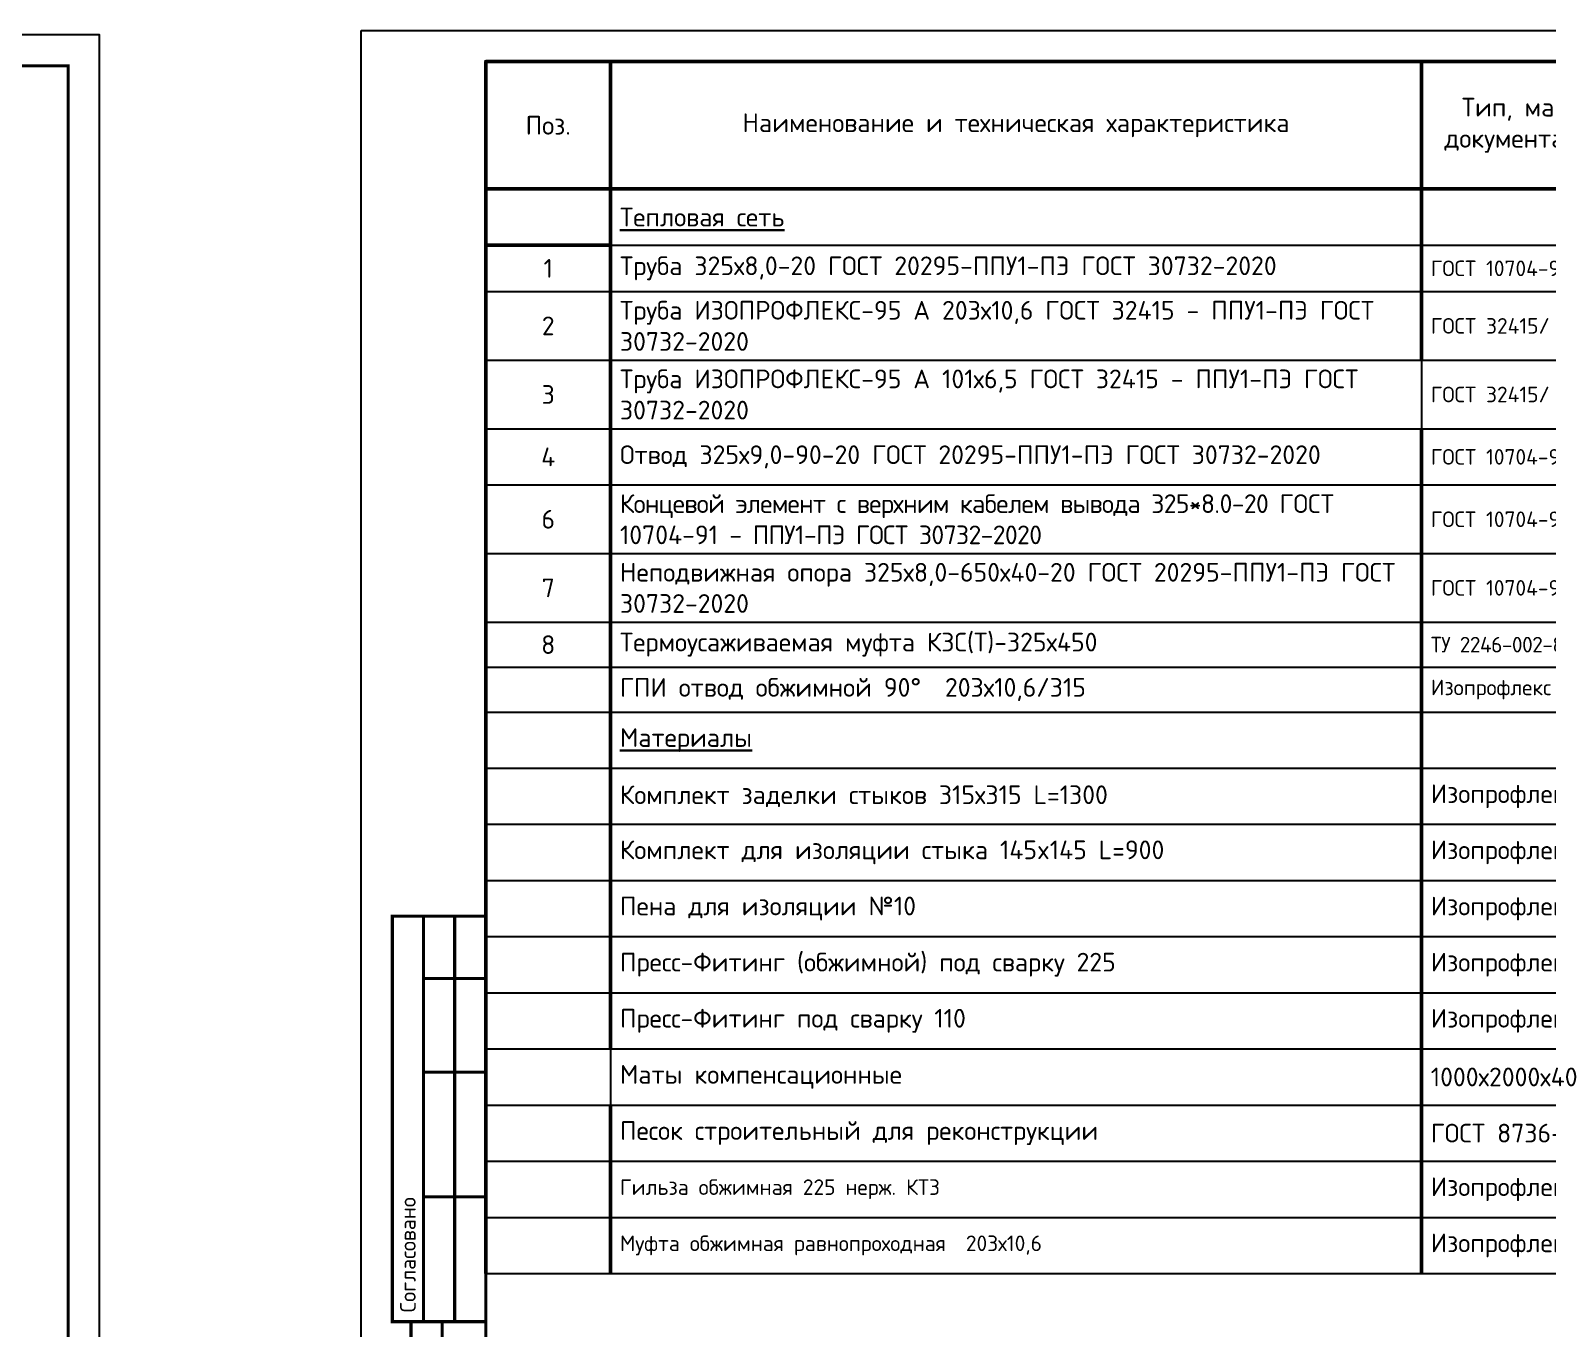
# Model space of a CAD drawing. Header units: millimetres. Extents: x 1642 to 8783, y 1095 to 5441.
# Drawn here: x 5705 to 5948.2, y 1263.9 to 1472 of the extents above; entities that cross this region are included whole.
import ezdxf
from ezdxf.enums import TextEntityAlignment as Align

# ---------------------------------------------------------------- set-up
doc = ezdxf.new("R2010")
doc.units = ezdxf.units.MM
doc.layers.add('Размеры на чертеже', color=250, linetype='Continuous', lineweight=25)
doc.layers.add('Таблица', color=3, linetype='Continuous', lineweight=30)
doc.styles.add('-ISOCPEUR-', font='isocpeur.ttf')
doc.styles.get("Standard").update_dxf_attribs({"font": 'arial.ttf'})

# ---------------------------------------------------------------- blocks, each defined once
blk = doc.blocks.new('*U305')
blk.add_lwpolyline([(0, 0), (420, 0), (420, -297), (0, -297)], close=True)
at = {"const_width": 0.5}
blk.add_lwpolyline([(20, -5), (415, -5), (415, -292), (20, -292)], close=True, dxfattribs=at)
for points in [[(20, -207), (5, -207), (5, -142), (20, -142)], [(10, -142), (10, -207)], [(15, -142), (15, -207)], [(10, -152), (20, -152)], [(10, -167), (20, -167)], [(10, -187), (20, -187)], [(20, -292), (8, -292), (8, -207), (20, -207)], [(13, -207), (13, -292)]]:
    blk.add_lwpolyline(points, dxfattribs=at)
at = {"style": '-ISOCPEUR-'}
blk.add_text('Согласовано', height=2.5, rotation=90, dxfattribs=at).set_placement((7.5, -205.5), align=Align.MIDDLE_LEFT)
blk.add_attdef('РАЗРАБОТАЛ', text='', height=2.5).set_placement((250.5, -264.22), align=Align.MIDDLE_LEFT)
at = {"flags": 8}
for tag, height, p in [('ДАТА', 2.5, (290.07, -264.4)), ('ЛИСТ', 3, (386.39, -271.92)), ('ЛИСТОВ', 3, (403.89, -271.92))]:
    blk.add_attdef(tag, text='', height=height, dxfattribs=at).set_placement(p, align=Align.MIDDLE_CENTER)
blk.add_attdef('ПРОВЕРИЛ', (250.75, -270.73), '', height=2.5)
at = {"lineweight": 30, "flags": 104}
for tag, p in [('ТЕПЛОВЫЕ_СЕТИ', (330, -269.5)), ('ИМЯ_ЧЕРТЕЖА', (330, -284.5))]:
    blk.add_attdef(tag, text='', height=3, dxfattribs=at).set_placement(p, align=Align.MIDDLE_CENTER)
at = {"style": '-ISOCPEUR-', "flags": 8}
blk.add_attdef('ФОРМАТ', text='', height=3, dxfattribs=at).set_placement((380.97, -294.75), align=Align.MIDDLE_CENTER)
blk = doc.blocks.new('*T187')
at = {"layer": 'Таблица', "color": 7, "lineweight": 50, "transparency": 16777216}
for p, q in [((0, 0), (395, 0)), ((0, 0), (0, -20.43)), ((20, 0), (20, -20.43)), ((150, 0), (150, -20.43)), ((210, 0), (210, -20.43)), ((245, 0), (245, -20.43)), ((290, 0), (290, -20.43)), ((310, 0), (310, -20.43)), ((330, 0), (330, -20.43)), ((355, 0), (355, -20.43)), ((395, 0), (395, -20.43))]:
    blk.add_line(p, q, dxfattribs=at)
at = {"layer": 'Таблица', "color": 0, "lineweight": 50, "transparency": 16777216}
for p, q in [((0, -20.43), (150, -20.43)), ((0, -20.43), (0, -194.27)), ((20, -20.43), (20, -58.87)), ((210, -20.43), (395, -20.43)), ((210, -20.43), (210, -89.87)), ((245, -20.43), (245, -78.87)), ((395, -20.43), (395, -194.27)), ((0, -29.43), (20, -29.43)), ((330, -58.87), (330, -78.87)), ((355, -58.87), (355, -78.87)), ((20, -67.87), (20, -158.27)), ((245, -89.87), (245, -194.27)), ((290, -104.27), (290, -113.27)), ((330, -104.27), (330, -140.27)), ((355, -104.27), (355, -140.27)), ((290, -122.27), (290, -140.27)), ((20, -167.27), (20, -194.27)), ((210, -167.27), (210, -194.27))]:
    blk.add_line(p, q, dxfattribs=at)
at = {"layer": 'Таблица', "color": 0, "linetype": 'ByBlock', "lineweight": 50, "transparency": 16777216}
for p, q in [((150, -20.43), (210, -20.43)), ((150, -20.43), (150, -47.87)), ((290, -20.43), (290, -58.87)), ((310, -20.43), (310, -58.87)), ((330, -20.43), (330, -58.87)), ((20, -58.87), (20, -67.87)), ((150, -58.87), (150, -194.27)), ((290, -67.87), (290, -104.27)), ((245, -78.87), (245, -89.87)), ((310, -78.87), (310, -104.27)), ((330, -78.87), (330, -104.27)), ((310, -113.27), (310, -194.27)), ((330, -140.27), (330, -194.27)), ((290, -158.27), (290, -194.27))]:
    blk.add_line(p, q, dxfattribs=at)
at = {"layer": 'Таблица', "color": 0, "linetype": 'ByBlock', "lineweight": -2, "transparency": 16777216}
for p, q in [((355, -20.43), (355, -58.87)), ((210, -29.43), (290, -29.43)), ((355, -29.43), (395, -29.43)), ((0, -36.87), (20, -36.87)), ((355, -36.87), (395, -36.87)), ((150, -47.87), (150, -58.87)), ((210, -58.87), (290, -58.87)), ((290, -58.87), (290, -67.87)), ((310, -58.87), (355, -58.87)), ((310, -58.87), (310, -78.87)), ((210, -78.87), (290, -78.87)), ((310, -78.87), (330, -78.87)), ((355, -78.87), (355, -104.27)), ((210, -89.87), (245, -89.87)), ((210, -89.87), (210, -167.27)), ((245, -104.27), (290, -104.27)), ((310, -104.27), (355, -104.27)), ((310, -104.27), (310, -113.27)), ((290, -113.27), (290, -122.27)), ((245, -122.27), (290, -122.27)), ((310, -122.27), (330, -122.27)), ((310, -131.27), (330, -131.27)), ((290, -140.27), (290, -158.27)), ((310, -140.27), (330, -140.27)), ((355, -140.27), (355, -194.27)), ((310, -149.27), (330, -149.27)), ((20, -158.27), (20, -167.27)), ((245, -158.27), (290, -158.27)), ((310, -158.27), (355, -158.27))]:
    blk.add_line(p, q, dxfattribs=at)
at = {"layer": 'Таблица', "color": 0, "linetype": 'ByBlock', "lineweight": 25, "transparency": 16777216}
for p, q in [((20, -29.43), (210, -29.43)), ((290, -29.43), (355, -29.43)), ((20, -36.87), (210, -36.87)), ((290, -36.87), (355, -36.87)), ((20, -47.87), (210, -47.87)), ((290, -47.87), (355, -47.87)), ((20, -58.87), (210, -58.87)), ((290, -58.87), (310, -58.87)), ((20, -67.87), (210, -67.87)), ((290, -67.87), (310, -67.87)), ((20, -78.87), (210, -78.87)), ((290, -78.87), (310, -78.87)), ((20, -89.87), (210, -89.87)), ((245, -89.87), (355, -89.87)), ((20, -97.07), (210, -97.07)), ((245, -97.07), (355, -97.07)), ((20, -104.27), (210, -104.27)), ((290, -104.27), (310, -104.27)), ((20, -113.27), (210, -113.27)), ((290, -113.27), (310, -113.27)), ((20, -122.27), (210, -122.27)), ((290, -122.27), (310, -122.27)), ((20, -131.27), (210, -131.27)), ((290, -131.27), (310, -131.27)), ((20, -140.27), (210, -140.27)), ((290, -140.27), (310, -140.27)), ((20, -149.27), (210, -149.27)), ((245, -149.27), (310, -149.27)), ((330, -149.27), (355, -149.27)), ((20, -158.27), (210, -158.27)), ((290, -158.27), (310, -158.27)), ((20, -167.27), (210, -167.27)), ((245, -167.27), (355, -167.27)), ((20, -176.27), (210, -176.27)), ((245, -176.27), (355, -176.27)), ((20, -185.27), (210, -185.27)), ((245, -185.27), (355, -185.27)), ((20, -194.27), (210, -194.27)), ((245, -194.27), (355, -194.27))]:
    blk.add_line(p, q, dxfattribs=at)
at = {"layer": 'Таблица', "color": 0, "lineweight": 25, "transparency": 16777216}
for p, q in [((210, -36.87), (290, -36.87)), ((0, -47.87), (20, -47.87)), ((210, -47.87), (290, -47.87)), ((355, -47.87), (395, -47.87)), ((0, -58.87), (20, -58.87)), ((355, -58.87), (395, -58.87)), ((0, -67.87), (20, -67.87)), ((210, -67.87), (290, -67.87)), ((310, -67.87), (395, -67.87)), ((0, -78.87), (20, -78.87)), ((330, -78.87), (395, -78.87)), ((0, -89.87), (20, -89.87)), ((355, -89.87), (395, -89.87)), ((0, -97.07), (20, -97.07)), ((210, -97.07), (245, -97.07)), ((355, -97.07), (395, -97.07)), ((0, -104.27), (20, -104.27)), ((210, -104.27), (245, -104.27)), ((355, -104.27), (395, -104.27)), ((0, -113.27), (20, -113.27)), ((210, -113.27), (290, -113.27)), ((310, -113.27), (395, -113.27)), ((0, -122.27), (20, -122.27)), ((210, -122.27), (245, -122.27)), ((330, -122.27), (395, -122.27)), ((0, -131.27), (20, -131.27)), ((210, -131.27), (290, -131.27)), ((330, -131.27), (395, -131.27)), ((0, -140.27), (20, -140.27)), ((210, -140.27), (290, -140.27)), ((330, -140.27), (395, -140.27)), ((0, -149.27), (20, -149.27)), ((210, -149.27), (245, -149.27)), ((355, -149.27), (395, -149.27)), ((0, -158.27), (20, -158.27)), ((210, -158.27), (245, -158.27)), ((355, -158.27), (395, -158.27)), ((0, -167.27), (20, -167.27)), ((210, -167.27), (245, -167.27)), ((355, -167.27), (395, -167.27)), ((0, -176.27), (20, -176.27)), ((210, -176.27), (245, -176.27)), ((355, -176.27), (395, -176.27)), ((0, -185.27), (20, -185.27)), ((210, -185.27), (245, -185.27)), ((355, -185.27), (395, -185.27)), ((0, -194.27), (20, -194.27)), ((210, -194.27), (245, -194.27)), ((355, -194.27), (395, -194.27))]:
    blk.add_line(p, q, dxfattribs=at)
at = {"layer": 'Таблица', "color": 7, "transparency": 16777216, "char_height": 3, "attachment_point": 5, "style": '-ISOCPEUR-'}
for s, insert, width in [('Ед. изме-ре- ния', (300, -10.22), 17), ('Тип, марка, обозначение документа, опросного листа', (180, -10.22), 57), ('Масса 1 ед., кг.', (342.5, -10.22), 22), ('Поз.', (10, -10.22), 17), ('Наименование и техническая характеристика', (85, -10.22), 127), ('Код продукции', (227.5, -10.22), 32), ('Поставщик', (267.5, -10.22), 42), ('Коли-чест-во', (320, -10.22), 17), ('Примечание', (375, -10.22), 37), ('4', (320, -73.37), 17), ('161,40', (342.5, -73.37), 22)]:
    blk.add_mtext(s, dxfattribs=dict(at, insert=insert, width=width))
at = {"layer": 'Таблица', "color": 0, "transparency": 16777216, "style": '-ISOCPEUR-'}
for s, insert, char_height, width, attachment_point in [('{\\LТепловая сеть}', (21.5, -24.93), 3, 127, 4), ('Труба 325х8,0-20 ГОСТ 20295-ППУ1-ПЭ ГОСТ 30732-2020', (21.5, -33.15), 3, 127, 4), ('1', (10, -33.15), 3, 17, 5), ('\\A1;ГОСТ 10704-91{\\A0;/ ГОСТ 30732-2020}', (151.5, -33.15), 2.5, 57, 4), ('м', (300, -33.15), 3, 17, 5), ('275.80', (320, -33.15), 3, 17, 5), ('74.40', (342.5, -33.15), 3, 22, 5), ('Труба ИЗОПРОФЛЕКС-95 А 203х10,6 ГОСТ 32415 - ППУ1-ПЭ ГОСТ 30732-2020', (21.5, -42.37), 3, 127, 4), ('2', (10, -42.37), 3, 17, 5), ('\\A1;ГОСТ 32415{\\A0;/ ГОСТ 30732-2020}', (151.5, -42.37), 2.5, 57, 4), ('151.00', (320, -42.37), 3, 17, 5), ('14.37', (342.5, -42.37), 3, 22, 5), ('м', (300, -42.37), 3, 17, 5), ('Труба ИЗОПРОФЛЕКС-95 А 101х6,5 ГОСТ 32415 - ППУ1-ПЭ ГОСТ 30732-2020', (21.5, -53.37), 3, 127, 4), ('3', (10, -53.37), 3, 17, 5), ('\\A1;ГОСТ 32415{\\A0;/ ГОСТ 30732-2020}', (151.5, -53.37), 2.5, 57, 4), ('м', (300, -53.37), 3, 17, 5), ('151.00', (320, -53.37), 3, 17, 5), ('3.87', (342.5, -53.37), 3, 22, 5), ('4', (10, -63.37), 3, 17, 5), ('\\A1;Отвод 325х9,0-90-20 ГОСТ 20295-ППУ1-ПЭ ГОСТ 30732-2020', (21.5, -63.37), 3, 127, 4), ('\\A1;ГОСТ 10704-91{\\A0;/ ГОСТ 30732-2020}', (151.5, -63.37), 2.5, 57, 4), ('шт', (300, -63.37), 3, 17, 5), ('20', (320, -63.37), 3, 20, 5), ('127', (342.5, -63.37), 3, 25, 5), ('{\\T0.95;Концевой элемент с верхним кабелем вывода 325*8.0-20 }ГОСТ 10704-91{\\T0.95; - ППУ1-ПЭ ГОСТ 30732-2020}', (21.5, -73.37), 3, 127, 4), ('6', (10, -73.37), 3, 17, 5), ('\\A1;ГОСТ 10704-91{\\A0;/ ГОСТ 30732-2020}', (151.5, -73.37), 2.5, 57, 4), ('шт', (300, -73.37), 3, 17, 5), ('Неподвижная опора 325х8,0-650х40-20 ГОСТ 20295-ППУ1-ПЭ ГОСТ 30732-2020', (21.5, -84.37), 3, 127, 4), ('367,80', (342.5, -84.37), 3, 22, 5), ('7', (10, -84.37), 3, 17, 5), ('\\A1;ГОСТ 10704-91{\\A0;/ ГОСТ 30732-2020}', (151.5, -84.37), 2.5, 57, 4), ('шт', (300, -84.37), 3, 17, 5), ('2', (320, -84.37), 3, 17, 5), ('8', (10, -93.47), 3, 17, 5), ('Термоусаживаемая муфта КЗС(Т)-325х450', (21.5, -93.47), 3, 127, 4), ('{\\T0.95;ТУ 2246-002-86666777-2008}', (151.5, -93.47), 2.5, 57, 4), ('84', (320, -93.47), 3, 17, 5), ('шт', (300, -93.47), 3, 17, 5), ('ГПИ отвод обжимной 90°  {\\A1;203х10,6/315}', (21.5, -100.67), 3, 127, 4), ('Изопрофлекс 95 А', (151.5, -100.67), 2.5, 57, 4), ('2', (320, -100.67), 3, 17, 5), ('шт', (300, -100.67), 3, 17, 5), ('{\\LМатериалы}', (21.5, -108.77), 3, 127, 4), ('Комплект заделки стыков 315х315 L=1300', (21.5, -117.77), 3, 127, 4), ('Изопрофлекс 95 А', (151.5, -117.77), 3, 57, 4), ('19', (320, -117.77), 3, 17, 5), ('шт', (300, -117.77), 3, 17, 5), ('Комплект для изоляции стыка 145x145 L=900', (21.5, -126.77), 3, 127, 4), ('Изопрофлекс 95 А', (151.5, -126.77), 3, 57, 4), ('шт', (300, -126.77), 3, 17, 5), ('3', (320, -126.77), 3, 17, 5), ('Пена для изоляции №10', (21.5, -135.77), 3, 127, 4), ('Изопрофлекс 95 А', (151.5, -135.77), 3, 57, 4), ('шт', (300, -135.77), 3, 17, 5), ('17', (320, -135.77), 3, 17, 5), ('Пресс-Фитинг (обжимной) под сварку 225', (21.5, -144.77), 3, 127, 4), ('Изопрофлекс-95А', (151.5, -144.77), 3, 57, 4), ('1', (320, -144.77), 3, 17, 5), ('21.00', (342.5, -144.77), 2.5, 22, 5), ('шт', (300, -144.77), 3, 17, 5), ('Пресс-Фитинг под сварку 110', (21.5, -153.77), 3, 127, 4), ('Изопрофлекс-95А', (151.5, -153.77), 3, 57, 4), ('шт', (300, -153.77), 3, 17, 5), ('1', (320, -153.77), 3, 17, 5), ('4.86', (342.5, -153.77), 2.5, 22, 5), ('Маты компенсационные ', (21.5, -162.77), 3, 127, 4), ('1000х2000х40', (151.5, -162.77), 3, 57, 4), ('шт', (300, -162.77), 3, 17, 5), ('50', (320, -162.77), 3, 17, 5), ('Песок строительный для реконструкции', (21.5, -171.77), 3, 127, 4), ('ГОСТ 8736-93', (151.5, -171.77), 3, 57, 4), ('\\A1;м{\\H0.7x;\\S3^ ;}', (300, -171.77), 3, 17, 5), ('355', (320, -171.77), 3, 17, 5), ('Гильза обжимная 225 нерж. КТЗ', (21.5, -180.77), 2.5, 127, 4), ('Изопрофлекс-95А', (151.5, -180.77), 3, 57, 4), ('38', (320, -180.77), 3, 17, 5), ('шт', (300, -180.77), 3, 17, 5), ('Муфта обжимная равнопроходная  203х10,6', (21.5, -189.77), 2.5, 127, 4), ('Изопрофлекс-95А', (151.5, -189.77), 3, 57, 4), ('шт', (300, -189.77), 3, 17, 5), ('11', (320, -189.77), 3, 17, 5)]:
    blk.add_mtext(s, dxfattribs=dict(at, insert=insert, char_height=char_height, width=width, attachment_point=attachment_point))

msp = doc.modelspace()

# ---------------------------------------------------------------- block references
msp.add_blockref('*T187', (5777.995, 1467.024))
at = {"layer": 'Размеры на чертеже', "lineweight": 90}
for p in [(5757.995, 1472.024), (5296.022, 1471.353)]:
    msp.add_blockref('*U305', p, dxfattribs=at)

doc.saveas('drawing.dxf')
